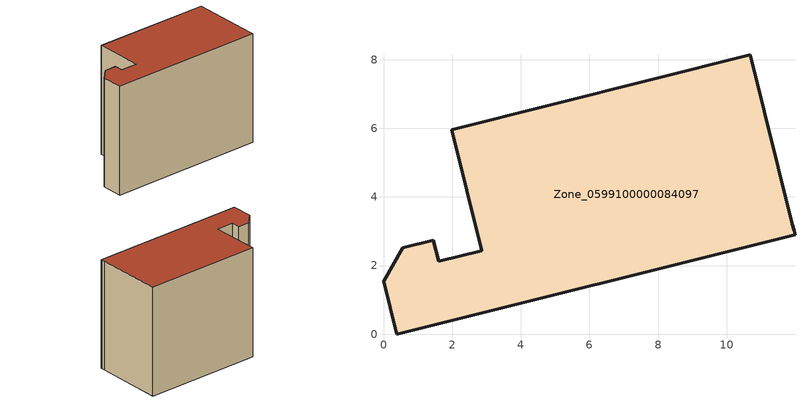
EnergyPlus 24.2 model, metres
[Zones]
Zone_0599100000084097
 floor ground (C_G): 0.39,0 0,1.55 0.56,2.52 1.45,2.74 1.61,2.12 2.87,2.43 1.99,5.96 10.68,8.14 11.91,3.21 11.96,3.01 11.99,2.9 z0
 wall outside (C_F): 0,1.55 0.39,0 11.99,2.9 11.96,3.01 11.91,3.21 10.68,8.14 1.99,5.96 2.87,2.43 1.61,2.12 1.45,2.74 0.56,2.52 0,1.55 z0:8.35
 roof outside (C_R): 11.99,2.9 11.96,3.01 11.91,3.21 10.68,8.14 1.99,5.96 2.87,2.43 1.61,2.12 1.45,2.74 0.56,2.52 0,1.55 0.39,0 z8.35
[BUILDING]
Pand.0599100000084097: North Axis=0; Terrain=City; Loads Convergence Tolerance Value=0.04; Temperature Convergence Tolerance Value=0.4; Solar Distribution=FullExterior; Maximum Number of Warmup Days=25; Minimum Number of Warmup Days=1
[Site:Location]
Rotterdam.The.Hague.AP_ZH_NLD Design_Conditions: Latitude=51.96; Longitude=4.45; Time Zone=1; Elevation=-4.5
[SITE:GROUNDTEMPERATURE:BUILDINGSURFACE]
18, 18, 18, 18, 18, 18, 18, 18, 18, 18, 18, 18
[MATERIAL] Thermal Absorptance=0.9; Solar Absorptance=0.7; Visible Absorptance=0.7
Name | Roughness | Thickness | Conductivity | Density | Specific Heat
G.TI.1975-1991 | MediumSmooth | 0.15 | 0.288461 | 540 | 1210
F.TI.1975-1991 | Rough | 0.3 | 0.230769 | 1920 | 840
R.TI.1975-1991 | MediumRough | 0.2 | 0.153846 | 1500 | 1000
[CONSTRUCTION]
C_G: G.TI.1975-1991
C_F: F.TI.1975-1991
C_R: R.TI.1975-1991
[ZONE]
Zone_0599100000084097: Type=1; Multiplier=1; Ceiling Height=Autocalculate; Volume=Autocalculate; Floor Area=autocalculate; Part of Total Floor Area=Yes
[ZONEINFILTRATION:DESIGNFLOWRATE]
Infil_Zone_0599100000084097: Zone or ZoneList or Space or SpaceList=Zone_0599100000084097; Schedule=AlwaysOn; Design Flow Rate Calculation Method=Flow/Area; Flow Rate per Floor Area=0.003; Constant Term Coefficient=1; Temperature Term Coefficient=0; Velocity Term Coefficient=0; Velocity Squared Term Coefficient=0
[HVACTEMPLATE:ZONE:IDEALLOADSAIRSYSTEM]
Zone_0599100000084097: Maximum Heating Supply Air Temperature=50; Minimum Cooling Supply Air Temperature=13; Maximum Heating Supply Air Humidity Ratio=0.0156; Minimum Cooling Supply Air Humidity Ratio=0.0077; Heating Limit=NoLimit; Cooling Limit=NoLimit; Dehumidification Control Type=ConstantSensibleHeatRatio; Cooling Sensible Heat Ratio=0.7; Dehumidification Setpoint=60; Humidification Control Type=None; Humidification Setpoint=30; Outdoor Air Method=None; Outdoor Air Flow Rate per Person=0.00944; Outdoor Air Flow Rate per Zone Floor Area=0; Outdoor Air Flow Rate per Zone=0; Demand Controlled Ventilation Type=None; Outdoor Air Economizer Type=NoEconomizer; Heat Recovery Type=None; Sensible Heat Recovery Effectiveness=0.7; Latent Heat Recovery Effectiveness=0.65
[ZONECONTROL:THERMOSTAT]
ThermostatControl_Zone_0599100000084097: Zone or ZoneList=Zone_0599100000084097; Control Type Schedule=DualSetpointControlType; Control 1=Thermostat_Zone_0599100000084097; Temperature Difference Between Cutout And Setpoint=0
[THERMOSTATSETPOINT:DUALSETPOINT]
Thermostat_Zone_0599100000084097: Heating Setpoint Temperature Schedule=HeatingSetpoint_Zone_0599100000084097; Cooling Setpoint Temperature Schedule=CoolingSetpoint_Zone_0599100000084097
[SCHEDULE:COMPACT]
HeatingSetpoint_Zone_0599100000084097: Through: 12/31, For: AllDays, Until: 24:00, 21
CoolingSetpoint_Zone_0599100000084097: Through: 12/31, For: AllDays, Until: 24:00, 24
DualSetpointControlType: Through: 12/31, For: AllDays, Until: 24:00, 4
AlwaysOn: Through: 12/31, For: AllDays, Until: 24:00, 1
